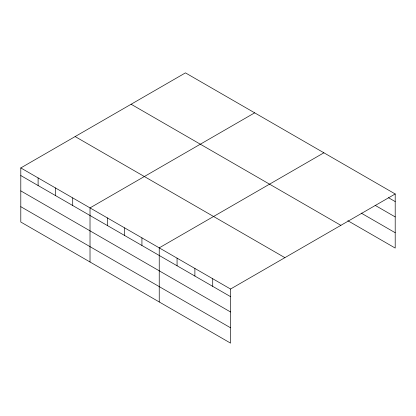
<?xml version="1.0" encoding="UTF-8"?>
<svg xmlns="http://www.w3.org/2000/svg" width="416" height="416" viewBox="0 0 416 416"><rect width="100%" height="100%" fill="white"/><g stroke="black" fill="none" stroke-linecap="round" stroke-linejoin="round"><path stroke-width="0.62" d="M20.8 167.934L230.547 289.032L230.547 343.127L20.8 222.03L20.8 167.934L185.453 72.873L395.2 193.97L395.2 248.066L347.844 220.724M254.67 112.835L90.017 207.896L90.017 261.992M323.887 152.797L159.234 247.858L159.234 301.954M230.547 289.032L395.2 193.97M388.513 197.725L395.2 201.583M375.144 205.343L395.2 216.923M361.213 213.106L395.2 232.726M131.118 104.244L340.865 225.342M75.135 136.562L284.882 257.66M20.8 175.547L230.547 296.644M20.8 190.887L230.547 311.984M20.8 206.69L230.547 327.787M212.722 278.741L212.722 286.354M194.891 268.445L194.891 276.058M177.065 258.154L177.065 265.767M141.929 237.869L141.929 245.482M124.623 227.88L124.623 235.492M107.323 217.885L107.323 225.498M72.712 197.907L72.712 205.52M55.406 187.918L55.406 195.53M38.106 177.923L38.106 185.536"/></g></svg>
